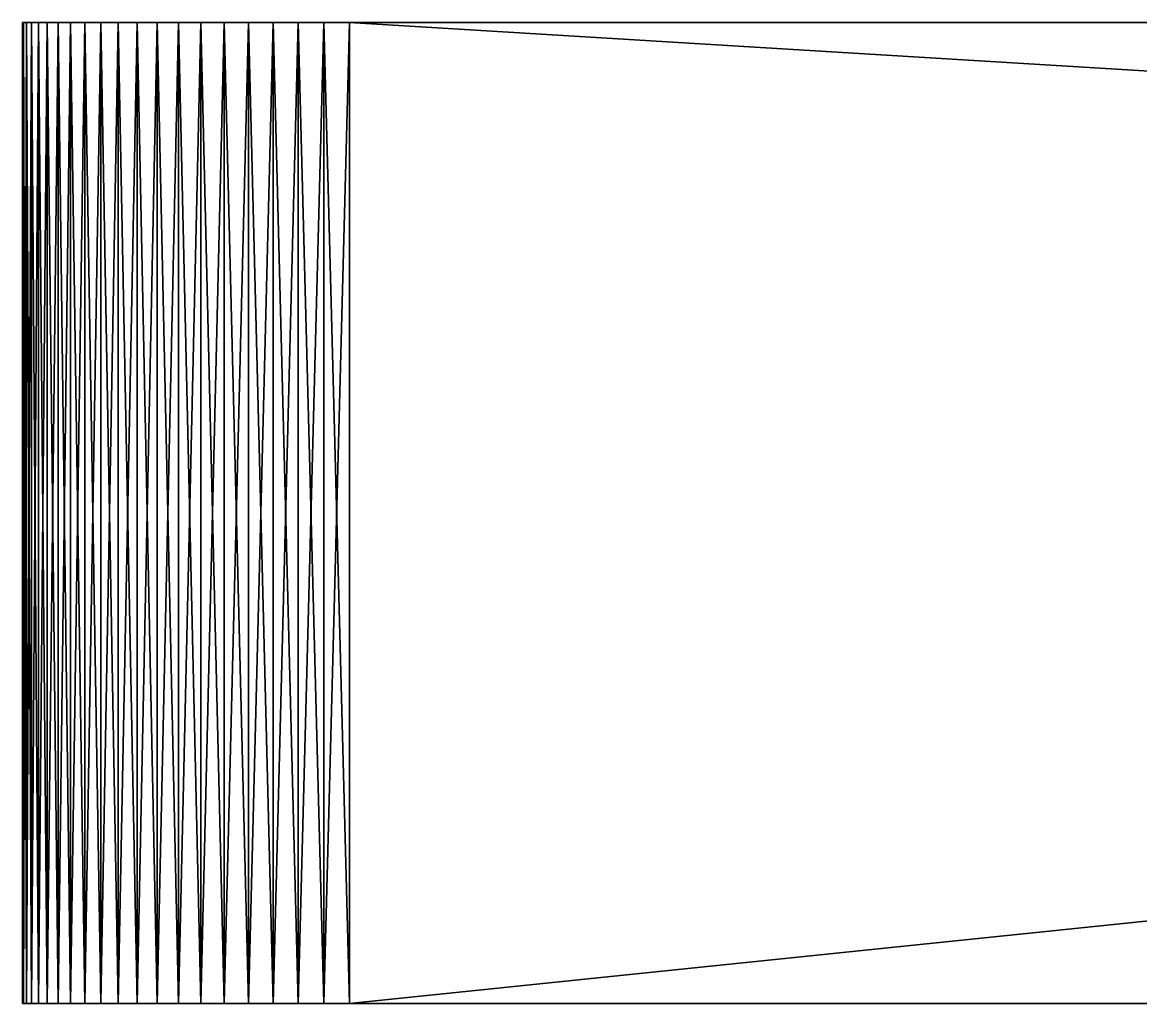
# Model space of a CAD drawing. Extents: x -23571 to -21677, y -4615 to -3990.
# Drawn here: x -23570.96 to -23564.12, y -4261.38 to -4255.38 of the extents above; entities that cross this region are included whole.
import ezdxf

# ---------------------------------------------------------------- set-up
doc = ezdxf.new("R2010")
doc.units = 0
doc.header["$MEASUREMENT"] = 0
doc.layers.add('ARCHITEKTURA_OBECN_', color=7, linetype='CONTINUOUS')

# ---------------------------------------------------------------- blocks, each defined once
blk = doc.blocks.new('*X34')
at = {"layer": 'ARCHITEKTURA_OBECN_', "color": 0, "linetype": 'Continuous'}
mesh = blk.add_polyface(dxfattribs=at)
corners = [(-23470.9588, -4255.3807, -254.4837), (-23499.4588, -4255.3807, -238.9837), (-23494.4588, -4255.3807, -238.9837), (-23494.1058, -4255.3807, -238.9699), (-23493.7549, -4255.3807, -238.9283), (-23493.4083, -4255.3807, -238.8594), (-23493.0683, -4255.3807, -238.7635), (-23492.7368, -4255.3807, -238.6412), (-23492.4159, -4255.3807, -238.4933), (-23492.1076, -4255.3807, -238.3206), (-23491.8138, -4255.3807, -238.1243), (-23491.5363, -4255.3807, -237.9056), (-23491.2769, -4255.3807, -237.6657), (-23491.037, -4255.3807, -237.4062), (-23490.8183, -4255.3807, -237.1288), (-23490.622, -4255.3807, -236.835), (-23490.4493, -4255.3807, -236.5267), (-23490.3014, -4255.3807, -236.2058), (-23490.1791, -4255.3807, -235.8743), (-23490.0832, -4255.3807, -235.5342), (-23490.0142, -4255.3807, -235.1877), (-23470.9588, -4255.3807, -216.4837), (-23489.9727, -4255.3807, -234.8368), (-23489.9588, -4255.3807, -234.4837), (-23489.9727, -4255.3807, -234.1307), (-23490.0142, -4255.3807, -233.7798), (-23490.0832, -4255.3807, -233.4332), (-23490.1791, -4255.3807, -233.0932), (-23490.3014, -4255.3807, -232.7617), (-23490.4493, -4255.3807, -232.4408), (-23490.622, -4255.3807, -232.1325), (-23490.8183, -4255.3807, -231.8387), (-23491.037, -4255.3807, -231.5612), (-23491.2769, -4255.3807, -231.3017), (-23491.5363, -4255.3807, -231.0619), (-23491.8138, -4255.3807, -230.8432), (-23492.1076, -4255.3807, -230.6468), (-23510.9588, -4255.3807, -216.4837), (-23492.4159, -4255.3807, -230.4742), (-23492.7368, -4255.3807, -230.3263), (-23493.0683, -4255.3807, -230.204), (-23493.4083, -4255.3807, -230.1081), (-23493.7549, -4255.3807, -230.0391), (-23494.1058, -4255.3807, -229.9976), (-23494.4588, -4255.3807, -229.9837), (-23499.4588, -4255.3807, -229.9837), (-23499.8119, -4255.3807, -229.9976), (-23500.1628, -4255.3807, -230.0391), (-23500.5093, -4255.3807, -230.1081), (-23500.8494, -4255.3807, -230.204), (-23501.1809, -4255.3807, -230.3263), (-23501.5018, -4255.3807, -230.4742), (-23568.9588, -4255.3807, -214.4837), (-23510.9588, -4255.3807, -214.4837), (-23501.8101, -4255.3807, -230.6468), (-23502.1039, -4255.3807, -230.8432), (-23502.3814, -4255.3807, -231.0619), (-23502.6408, -4255.3807, -231.3017), (-23502.8807, -4255.3807, -231.5612), (-23503.0994, -4255.3807, -231.8387), (-23503.2957, -4255.3807, -232.1325), (-23503.4684, -4255.3807, -232.4408), (-23503.6163, -4255.3807, -232.7617), (-23569.4257, -4255.3807, -214.539), (-23569.2717, -4255.3807, -214.5084), (-23569.1158, -4255.3807, -214.4899), (-23503.7386, -4255.3807, -233.0932), (-23570.9588, -4255.3807, -216.4837), (-23570.9527, -4255.3807, -216.3268), (-23570.9342, -4255.3807, -216.1709), (-23570.9036, -4255.3807, -216.0168), (-23570.8609, -4255.3807, -215.8657), (-23570.8066, -4255.3807, -215.7184), (-23570.7408, -4255.3807, -215.5757), (-23570.6641, -4255.3807, -215.4387), (-23570.5769, -4255.3807, -215.3082), (-23570.4796, -4255.3807, -215.1848), (-23570.3731, -4255.3807, -215.0695), (-23570.2577, -4255.3807, -214.9629), (-23570.1344, -4255.3807, -214.8657), (-23570.0038, -4255.3807, -214.7784), (-23569.8668, -4255.3807, -214.7017), (-23569.7242, -4255.3807, -214.636), (-23569.5769, -4255.3807, -214.5816), (-23503.8345, -4255.3807, -233.4332), (-23503.9034, -4255.3807, -233.7798), (-23568.9588, -4255.3807, -254.4837), (-23569.1158, -4255.3807, -254.4776), (-23569.2717, -4255.3807, -254.4591), (-23569.4257, -4255.3807, -254.4285), (-23569.5769, -4255.3807, -254.3858), (-23569.7242, -4255.3807, -254.3315), (-23569.8668, -4255.3807, -254.2657), (-23570.0038, -4255.3807, -254.189), (-23570.1344, -4255.3807, -254.1018), (-23570.2577, -4255.3807, -254.0045), (-23570.3731, -4255.3807, -253.8979), (-23570.4796, -4255.3807, -253.7826), (-23570.5769, -4255.3807, -253.6593), (-23570.6641, -4255.3807, -253.5287), (-23570.7408, -4255.3807, -253.3917), (-23570.8066, -4255.3807, -253.2491), (-23570.8609, -4255.3807, -253.1018), (-23570.9036, -4255.3807, -252.9506), (-23570.9342, -4255.3807, -252.7966), (-23570.9527, -4255.3807, -252.6406), (-23570.9588, -4255.3807, -252.4837), (-23503.945, -4255.3807, -234.1307), (-23550.4493, -4255.3807, -232.4408), (-23550.622, -4255.3807, -232.1325), (-23550.8183, -4255.3807, -231.8387), (-23551.037, -4255.3807, -231.5612), (-23551.2769, -4255.3807, -231.3017), (-23551.5363, -4255.3807, -231.0619), (-23551.8138, -4255.3807, -230.8432), (-23552.1076, -4255.3807, -230.6468), (-23552.4159, -4255.3807, -230.4742), (-23552.7368, -4255.3807, -230.3263), (-23553.0683, -4255.3807, -230.204), (-23553.4083, -4255.3807, -230.1081), (-23553.7549, -4255.3807, -230.0391), (-23554.1058, -4255.3807, -229.9976), (-23554.4588, -4255.3807, -229.9837), (-23559.4588, -4255.3807, -229.9837), (-23559.8119, -4255.3807, -229.9976), (-23560.1628, -4255.3807, -230.0391), (-23560.5093, -4255.3807, -230.1081), (-23560.8494, -4255.3807, -230.204), (-23561.1809, -4255.3807, -230.3263), (-23561.5018, -4255.3807, -230.4742), (-23561.8101, -4255.3807, -230.6468), (-23562.1039, -4255.3807, -230.8432), (-23562.3814, -4255.3807, -231.0619), (-23562.6408, -4255.3807, -231.3017), (-23562.8807, -4255.3807, -231.5612), (-23563.0994, -4255.3807, -231.8387), (-23563.2957, -4255.3807, -232.1325), (-23563.4684, -4255.3807, -232.4408), (-23563.6163, -4255.3807, -232.7617), (-23563.7386, -4255.3807, -233.0932), (-23563.8345, -4255.3807, -233.4332), (-23563.9034, -4255.3807, -233.7798), (-23563.945, -4255.3807, -234.1307), (-23563.9588, -4255.3807, -234.4837), (-23563.945, -4255.3807, -234.8368), (-23563.9034, -4255.3807, -235.1877), (-23563.8345, -4255.3807, -235.5342), (-23563.7386, -4255.3807, -235.8743), (-23563.6163, -4255.3807, -236.2058), (-23563.4684, -4255.3807, -236.5267), (-23563.2957, -4255.3807, -236.835), (-23563.0994, -4255.3807, -237.1288), (-23562.8807, -4255.3807, -237.4062), (-23562.6408, -4255.3807, -237.6657), (-23562.3814, -4255.3807, -237.9056), (-23562.1039, -4255.3807, -238.1243), (-23561.8101, -4255.3807, -238.3206), (-23561.5018, -4255.3807, -238.4933), (-23561.1809, -4255.3807, -238.6412), (-23560.8494, -4255.3807, -238.7635), (-23560.5093, -4255.3807, -238.8594), (-23560.1628, -4255.3807, -238.9283), (-23559.8119, -4255.3807, -238.9699), (-23559.4588, -4255.3807, -238.9837), (-23503.9588, -4255.3807, -234.4837), (-23550.3014, -4255.3807, -236.2058), (-23550.1791, -4255.3807, -235.8743), (-23550.0832, -4255.3807, -235.5342), (-23550.0142, -4255.3807, -235.1877), (-23549.9727, -4255.3807, -234.8368), (-23549.9588, -4255.3807, -234.4837), (-23549.9727, -4255.3807, -234.1307), (-23550.0142, -4255.3807, -233.7798), (-23550.0832, -4255.3807, -233.4332), (-23550.1791, -4255.3807, -233.0932), (-23550.3014, -4255.3807, -232.7617), (-23554.4588, -4255.3807, -238.9837), (-23554.1058, -4255.3807, -238.9699), (-23553.7549, -4255.3807, -238.9283), (-23553.4083, -4255.3807, -238.8594), (-23553.0683, -4255.3807, -238.7635), (-23552.7368, -4255.3807, -238.6412), (-23552.4159, -4255.3807, -238.4933), (-23552.1076, -4255.3807, -238.3206), (-23551.8138, -4255.3807, -238.1243), (-23551.5363, -4255.3807, -237.9056), (-23551.2769, -4255.3807, -237.6657), (-23503.945, -4255.3807, -234.8368), (-23551.037, -4255.3807, -237.4062), (-23550.8183, -4255.3807, -237.1288), (-23550.622, -4255.3807, -236.835), (-23550.4493, -4255.3807, -236.5267), (-23503.9034, -4255.3807, -235.1877), (-23503.8345, -4255.3807, -235.5342), (-23503.7386, -4255.3807, -235.8743), (-23503.6163, -4255.3807, -236.2058), (-23503.4684, -4255.3807, -236.5267), (-23503.2957, -4255.3807, -236.835), (-23503.0994, -4255.3807, -237.1288), (-23502.8807, -4255.3807, -237.4062), (-23502.6408, -4255.3807, -237.6657), (-23502.3814, -4255.3807, -237.9056), (-23502.1039, -4255.3807, -238.1243), (-23501.8101, -4255.3807, -238.3206), (-23501.5018, -4255.3807, -238.4933), (-23501.1809, -4255.3807, -238.6412), (-23500.8494, -4255.3807, -238.7635), (-23500.5093, -4255.3807, -238.8594), (-23500.1628, -4255.3807, -238.9283), (-23499.8119, -4255.3807, -238.9699)]
mesh.append_faces([[corners[k] for k in face] for face in [(37, 51, 52), (52, 62, 63), (63, 66, 67), (115, 67, 85), (157, 86, 106), (187, 86, 186)]], dxfattribs={"vtx0": -1, "vtx1": -1, "vtx2": -1, "color": 0})
mesh.append_faces([[corners[k] for k in face] for face in [(0, 1, 2), (20, 21, 0), (36, 37, 21), (107, 108, 109), (143, 106, 67), (164, 165, 166), (170, 107, 164), (86, 163, 176), (165, 164, 187), (205, 0, 86)]], dxfattribs={"vtx0": -1, "vtx2": -1, "color": 0})
mesh.append_faces([[corners[k] for k in face] for face in [(2, 3, 0), (3, 4, 0), (4, 5, 0), (5, 6, 0), (6, 7, 0), (7, 8, 0), (8, 9, 0), (9, 10, 0), (10, 11, 0), (11, 12, 0), (12, 13, 0), (13, 14, 0), (14, 15, 0), (15, 16, 0), (16, 17, 0), (17, 18, 0), (18, 19, 0), (19, 20, 0), (20, 22, 21), (22, 23, 21), (23, 24, 21), (24, 25, 21), (25, 26, 21), (26, 27, 21), (27, 28, 21), (28, 29, 21), (29, 30, 21), (30, 31, 21), (31, 32, 21), (32, 33, 21), (33, 34, 21), (34, 35, 21), (35, 36, 21), (36, 38, 37), (38, 39, 37), (39, 40, 37), (40, 41, 37), (41, 42, 37), (42, 43, 37), (43, 44, 37), (44, 45, 37), (45, 46, 37), (46, 47, 37), (47, 48, 37), (48, 49, 37), (49, 50, 37), (50, 51, 37), (51, 54, 52), (54, 55, 52), (55, 56, 52), (56, 57, 52), (57, 58, 52), (58, 59, 52), (59, 60, 52), (60, 61, 52), (61, 62, 52), (62, 66, 63), (65, 52, 63), (69, 70, 67), (70, 71, 67), (71, 72, 67), (72, 73, 67), (73, 74, 67), (74, 75, 67), (75, 76, 67), (76, 77, 67), (77, 78, 67), (78, 79, 67), (79, 80, 67), (80, 81, 67), (81, 82, 67), (82, 83, 67), (66, 84, 67), (83, 63, 67), (84, 85, 67), (88, 89, 86), (89, 90, 86), (90, 91, 86), (91, 92, 86), (92, 93, 86), (93, 94, 86), (94, 95, 86), (95, 96, 86), (96, 97, 86), (97, 98, 86), (98, 99, 86), (99, 100, 86), (100, 101, 86), (101, 102, 86), (102, 103, 86), (103, 104, 86), (104, 105, 86), (105, 106, 86), (85, 107, 109), (109, 110, 85), (110, 111, 85), (111, 112, 85), (112, 113, 85), (113, 114, 85), (114, 115, 85), (115, 116, 67), (116, 117, 67), (117, 118, 67), (118, 119, 67), (119, 120, 67), (120, 121, 67), (121, 122, 67), (122, 123, 67), (123, 124, 67), (124, 125, 67), (125, 126, 67), (126, 127, 67), (127, 128, 67), (128, 129, 67), (129, 130, 67), (130, 131, 67), (131, 132, 67), (132, 133, 67), (133, 134, 67), (134, 135, 67), (135, 136, 67), (136, 137, 67), (137, 138, 67), (138, 139, 67), (139, 140, 67), (140, 141, 67), (141, 142, 67), (142, 143, 67), (143, 144, 106), (144, 145, 106), (145, 146, 106), (146, 147, 106), (147, 148, 106), (148, 149, 106), (149, 150, 106), (150, 151, 106), (151, 152, 106), (152, 153, 106), (153, 154, 106), (154, 155, 106), (155, 156, 106), (156, 157, 106), (157, 158, 86), (158, 159, 86), (159, 160, 86), (160, 161, 86), (161, 162, 86), (162, 163, 86), (166, 167, 164), (167, 168, 164), (168, 169, 164), (169, 170, 164), (170, 171, 107), (171, 172, 107), (172, 173, 107), (173, 174, 107), (174, 175, 107), (175, 108, 107), (176, 177, 86), (177, 178, 86), (178, 179, 86), (179, 180, 86), (180, 181, 86), (181, 182, 86), (182, 183, 86), (183, 184, 86), (184, 185, 86), (185, 186, 86), (186, 188, 187), (188, 189, 187), (189, 190, 187), (190, 191, 187), (191, 165, 187), (187, 192, 86), (192, 193, 86), (193, 194, 86), (194, 195, 86), (195, 196, 86), (196, 197, 86), (197, 198, 86), (198, 199, 86), (199, 200, 86), (200, 201, 86), (201, 202, 86), (202, 203, 86), (203, 204, 86), (204, 205, 86), (205, 206, 0), (206, 207, 0), (207, 208, 0), (208, 209, 0), (209, 1, 0)]], dxfattribs={"vtx1": -1, "vtx2": -1, "color": 0})
mesh.append_faces([[corners[k] for k in face] for face in [(52, 53, 37)]], dxfattribs={"vtx2": -1, "color": 0})
mesh = blk.add_polyface(dxfattribs=at)
corners = [(-23570.9527, -4261.3807, -252.6406), (-23570.9588, -4261.3807, -252.4837), (-23570.9588, -4255.3807, -252.4837), (-23570.9527, -4255.3807, -252.6406)]
mesh.append_faces([[corners[k] for k in face] for face in [(3, 0, 2)]], dxfattribs={"vtx1": -1, "color": 0})
mesh.append_faces([[corners[k] for k in face] for face in [(0, 1, 2)]], dxfattribs={"vtx2": -1, "color": 0})
mesh = blk.add_polyface(dxfattribs=at)
corners = [(-23570.9588, -4261.3807, -252.4837), (-23570.9588, -4261.3807, -216.4837), (-23570.9588, -4255.3807, -216.4837), (-23570.9588, -4255.3807, -252.4837)]
mesh.append_faces([[corners[k] for k in face] for face in [(3, 0, 2)]], dxfattribs={"vtx1": -1, "color": 0})
mesh.append_faces([[corners[k] for k in face] for face in [(0, 1, 2)]], dxfattribs={"vtx2": -1, "color": 0})
mesh = blk.add_polyface(dxfattribs=at)
corners = [(-23570.9588, -4261.3807, -216.4837), (-23570.9527, -4261.3807, -216.3268), (-23570.9527, -4255.3807, -216.3268), (-23570.9588, -4255.3807, -216.4837)]
mesh.append_faces([[corners[k] for k in face] for face in [(3, 0, 2)]], dxfattribs={"vtx1": -1, "color": 0})
mesh.append_faces([[corners[k] for k in face] for face in [(0, 1, 2)]], dxfattribs={"vtx2": -1, "color": 0})
mesh = blk.add_polyface(dxfattribs=at)
corners = [(-23570.9342, -4261.3807, -252.7966), (-23570.9527, -4261.3807, -252.6406), (-23570.9527, -4255.3807, -252.6406), (-23570.9342, -4255.3807, -252.7966)]
mesh.append_faces([[corners[k] for k in face] for face in [(3, 0, 2)]], dxfattribs={"vtx1": -1, "color": 0})
mesh.append_faces([[corners[k] for k in face] for face in [(0, 1, 2)]], dxfattribs={"vtx2": -1, "color": 0})
mesh = blk.add_polyface(dxfattribs=at)
corners = [(-23570.9527, -4261.3807, -216.3268), (-23570.9342, -4261.3807, -216.1709), (-23570.9342, -4255.3807, -216.1709), (-23570.9527, -4255.3807, -216.3268)]
mesh.append_faces([[corners[k] for k in face] for face in [(3, 0, 2)]], dxfattribs={"vtx1": -1, "color": 0})
mesh.append_faces([[corners[k] for k in face] for face in [(0, 1, 2)]], dxfattribs={"vtx2": -1, "color": 0})
mesh = blk.add_polyface(dxfattribs=at)
corners = [(-23570.9036, -4261.3807, -252.9506), (-23570.9342, -4261.3807, -252.7966), (-23570.9342, -4255.3807, -252.7966), (-23570.9036, -4255.3807, -252.9506)]
mesh.append_faces([[corners[k] for k in face] for face in [(3, 0, 2)]], dxfattribs={"vtx1": -1, "color": 0})
mesh.append_faces([[corners[k] for k in face] for face in [(0, 1, 2)]], dxfattribs={"vtx2": -1, "color": 0})
mesh = blk.add_polyface(dxfattribs=at)
corners = [(-23570.9342, -4261.3807, -216.1709), (-23570.9036, -4261.3807, -216.0168), (-23570.9036, -4255.3807, -216.0168), (-23570.9342, -4255.3807, -216.1709)]
mesh.append_faces([[corners[k] for k in face] for face in [(3, 0, 2)]], dxfattribs={"vtx1": -1, "color": 0})
mesh.append_faces([[corners[k] for k in face] for face in [(0, 1, 2)]], dxfattribs={"vtx2": -1, "color": 0})
mesh = blk.add_polyface(dxfattribs=at)
corners = [(-23570.8609, -4261.3807, -253.1018), (-23570.9036, -4261.3807, -252.9506), (-23570.9036, -4255.3807, -252.9506), (-23570.8609, -4255.3807, -253.1018)]
mesh.append_faces([[corners[k] for k in face] for face in [(3, 0, 2)]], dxfattribs={"vtx1": -1, "color": 0})
mesh.append_faces([[corners[k] for k in face] for face in [(0, 1, 2)]], dxfattribs={"vtx2": -1, "color": 0})
mesh = blk.add_polyface(dxfattribs=at)
corners = [(-23570.9036, -4261.3807, -216.0168), (-23570.8609, -4261.3807, -215.8657), (-23570.8609, -4255.3807, -215.8657), (-23570.9036, -4255.3807, -216.0168)]
mesh.append_faces([[corners[k] for k in face] for face in [(3, 0, 2)]], dxfattribs={"vtx1": -1, "color": 0})
mesh.append_faces([[corners[k] for k in face] for face in [(0, 1, 2)]], dxfattribs={"vtx2": -1, "color": 0})
mesh = blk.add_polyface(dxfattribs=at)
corners = [(-23570.8066, -4261.3807, -253.2491), (-23570.8609, -4261.3807, -253.1018), (-23570.8609, -4255.3807, -253.1018), (-23570.8066, -4255.3807, -253.2491)]
mesh.append_faces([[corners[k] for k in face] for face in [(3, 0, 2)]], dxfattribs={"vtx1": -1, "color": 0})
mesh.append_faces([[corners[k] for k in face] for face in [(0, 1, 2)]], dxfattribs={"vtx2": -1, "color": 0})
mesh = blk.add_polyface(dxfattribs=at)
corners = [(-23570.8609, -4261.3807, -215.8657), (-23570.8066, -4261.3807, -215.7184), (-23570.8066, -4255.3807, -215.7184), (-23570.8609, -4255.3807, -215.8657)]
mesh.append_faces([[corners[k] for k in face] for face in [(3, 0, 2)]], dxfattribs={"vtx1": -1, "color": 0})
mesh.append_faces([[corners[k] for k in face] for face in [(0, 1, 2)]], dxfattribs={"vtx2": -1, "color": 0})
mesh = blk.add_polyface(dxfattribs=at)
corners = [(-23570.7408, -4261.3807, -253.3917), (-23570.8066, -4261.3807, -253.2491), (-23570.8066, -4255.3807, -253.2491), (-23570.7408, -4255.3807, -253.3917)]
mesh.append_faces([[corners[k] for k in face] for face in [(3, 0, 2)]], dxfattribs={"vtx1": -1, "color": 0})
mesh.append_faces([[corners[k] for k in face] for face in [(0, 1, 2)]], dxfattribs={"vtx2": -1, "color": 0})
mesh = blk.add_polyface(dxfattribs=at)
corners = [(-23570.8066, -4261.3807, -215.7184), (-23570.7408, -4261.3807, -215.5757), (-23570.7408, -4255.3807, -215.5757), (-23570.8066, -4255.3807, -215.7184)]
mesh.append_faces([[corners[k] for k in face] for face in [(3, 0, 2)]], dxfattribs={"vtx1": -1, "color": 0})
mesh.append_faces([[corners[k] for k in face] for face in [(0, 1, 2)]], dxfattribs={"vtx2": -1, "color": 0})
mesh = blk.add_polyface(dxfattribs=at)
corners = [(-23570.6641, -4261.3807, -253.5287), (-23570.7408, -4261.3807, -253.3917), (-23570.7408, -4255.3807, -253.3917), (-23570.6641, -4255.3807, -253.5287)]
mesh.append_faces([[corners[k] for k in face] for face in [(3, 0, 2)]], dxfattribs={"vtx1": -1, "color": 0})
mesh.append_faces([[corners[k] for k in face] for face in [(0, 1, 2)]], dxfattribs={"vtx2": -1, "color": 0})
mesh = blk.add_polyface(dxfattribs=at)
corners = [(-23570.7408, -4261.3807, -215.5757), (-23570.6641, -4261.3807, -215.4387), (-23570.6641, -4255.3807, -215.4387), (-23570.7408, -4255.3807, -215.5757)]
mesh.append_faces([[corners[k] for k in face] for face in [(3, 0, 2)]], dxfattribs={"vtx1": -1, "color": 0})
mesh.append_faces([[corners[k] for k in face] for face in [(0, 1, 2)]], dxfattribs={"vtx2": -1, "color": 0})
mesh = blk.add_polyface(dxfattribs=at)
corners = [(-23570.5769, -4261.3807, -253.6593), (-23570.6641, -4261.3807, -253.5287), (-23570.6641, -4255.3807, -253.5287), (-23570.5769, -4255.3807, -253.6593)]
mesh.append_faces([[corners[k] for k in face] for face in [(3, 0, 2)]], dxfattribs={"vtx1": -1, "color": 0})
mesh.append_faces([[corners[k] for k in face] for face in [(0, 1, 2)]], dxfattribs={"vtx2": -1, "color": 0})
mesh = blk.add_polyface(dxfattribs=at)
corners = [(-23570.6641, -4261.3807, -215.4387), (-23570.5769, -4261.3807, -215.3082), (-23570.5769, -4255.3807, -215.3082), (-23570.6641, -4255.3807, -215.4387)]
mesh.append_faces([[corners[k] for k in face] for face in [(3, 0, 2)]], dxfattribs={"vtx1": -1, "color": 0})
mesh.append_faces([[corners[k] for k in face] for face in [(0, 1, 2)]], dxfattribs={"vtx2": -1, "color": 0})
mesh = blk.add_polyface(dxfattribs=at)
corners = [(-23570.4796, -4261.3807, -253.7826), (-23570.5769, -4261.3807, -253.6593), (-23570.5769, -4255.3807, -253.6593), (-23570.4796, -4255.3807, -253.7826)]
mesh.append_faces([[corners[k] for k in face] for face in [(3, 0, 2)]], dxfattribs={"vtx1": -1, "color": 0})
mesh.append_faces([[corners[k] for k in face] for face in [(0, 1, 2)]], dxfattribs={"vtx2": -1, "color": 0})
mesh = blk.add_polyface(dxfattribs=at)
corners = [(-23570.5769, -4261.3807, -215.3082), (-23570.4796, -4261.3807, -215.1848), (-23570.4796, -4255.3807, -215.1848), (-23570.5769, -4255.3807, -215.3082)]
mesh.append_faces([[corners[k] for k in face] for face in [(3, 0, 2)]], dxfattribs={"vtx1": -1, "color": 0})
mesh.append_faces([[corners[k] for k in face] for face in [(0, 1, 2)]], dxfattribs={"vtx2": -1, "color": 0})
mesh = blk.add_polyface(dxfattribs=at)
corners = [(-23570.3731, -4261.3807, -253.8979), (-23570.4796, -4261.3807, -253.7826), (-23570.4796, -4255.3807, -253.7826), (-23570.3731, -4255.3807, -253.8979)]
mesh.append_faces([[corners[k] for k in face] for face in [(3, 0, 2)]], dxfattribs={"vtx1": -1, "color": 0})
mesh.append_faces([[corners[k] for k in face] for face in [(0, 1, 2)]], dxfattribs={"vtx2": -1, "color": 0})
mesh = blk.add_polyface(dxfattribs=at)
corners = [(-23570.4796, -4261.3807, -215.1848), (-23570.3731, -4261.3807, -215.0695), (-23570.3731, -4255.3807, -215.0695), (-23570.4796, -4255.3807, -215.1848)]
mesh.append_faces([[corners[k] for k in face] for face in [(3, 0, 2)]], dxfattribs={"vtx1": -1, "color": 0})
mesh.append_faces([[corners[k] for k in face] for face in [(0, 1, 2)]], dxfattribs={"vtx2": -1, "color": 0})
mesh = blk.add_polyface(dxfattribs=at)
corners = [(-23570.2577, -4261.3807, -254.0045), (-23570.3731, -4261.3807, -253.8979), (-23570.3731, -4255.3807, -253.8979), (-23570.2577, -4255.3807, -254.0045)]
mesh.append_faces([[corners[k] for k in face] for face in [(3, 0, 2)]], dxfattribs={"vtx1": -1, "color": 0})
mesh.append_faces([[corners[k] for k in face] for face in [(0, 1, 2)]], dxfattribs={"vtx2": -1, "color": 0})
mesh = blk.add_polyface(dxfattribs=at)
corners = [(-23570.3731, -4261.3807, -215.0695), (-23570.2577, -4261.3807, -214.9629), (-23570.2577, -4255.3807, -214.9629), (-23570.3731, -4255.3807, -215.0695)]
mesh.append_faces([[corners[k] for k in face] for face in [(3, 0, 2)]], dxfattribs={"vtx1": -1, "color": 0})
mesh.append_faces([[corners[k] for k in face] for face in [(0, 1, 2)]], dxfattribs={"vtx2": -1, "color": 0})
mesh = blk.add_polyface(dxfattribs=at)
corners = [(-23570.1344, -4261.3807, -254.1018), (-23570.2577, -4261.3807, -254.0045), (-23570.2577, -4255.3807, -254.0045), (-23570.1344, -4255.3807, -254.1018)]
mesh.append_faces([[corners[k] for k in face] for face in [(3, 0, 2)]], dxfattribs={"vtx1": -1, "color": 0})
mesh.append_faces([[corners[k] for k in face] for face in [(0, 1, 2)]], dxfattribs={"vtx2": -1, "color": 0})
mesh = blk.add_polyface(dxfattribs=at)
corners = [(-23570.2577, -4261.3807, -214.9629), (-23570.1344, -4261.3807, -214.8657), (-23570.1344, -4255.3807, -214.8657), (-23570.2577, -4255.3807, -214.9629)]
mesh.append_faces([[corners[k] for k in face] for face in [(3, 0, 2)]], dxfattribs={"vtx1": -1, "color": 0})
mesh.append_faces([[corners[k] for k in face] for face in [(0, 1, 2)]], dxfattribs={"vtx2": -1, "color": 0})
mesh = blk.add_polyface(dxfattribs=at)
corners = [(-23570.0038, -4261.3807, -254.189), (-23570.1344, -4261.3807, -254.1018), (-23570.1344, -4255.3807, -254.1018), (-23570.0038, -4255.3807, -254.189)]
mesh.append_faces([[corners[k] for k in face] for face in [(3, 0, 2)]], dxfattribs={"vtx1": -1, "color": 0})
mesh.append_faces([[corners[k] for k in face] for face in [(0, 1, 2)]], dxfattribs={"vtx2": -1, "color": 0})
mesh = blk.add_polyface(dxfattribs=at)
corners = [(-23570.1344, -4261.3807, -214.8657), (-23570.0038, -4261.3807, -214.7784), (-23570.0038, -4255.3807, -214.7784), (-23570.1344, -4255.3807, -214.8657)]
mesh.append_faces([[corners[k] for k in face] for face in [(3, 0, 2)]], dxfattribs={"vtx1": -1, "color": 0})
mesh.append_faces([[corners[k] for k in face] for face in [(0, 1, 2)]], dxfattribs={"vtx2": -1, "color": 0})
mesh = blk.add_polyface(dxfattribs=at)
corners = [(-23569.8668, -4261.3807, -254.2657), (-23570.0038, -4261.3807, -254.189), (-23570.0038, -4255.3807, -254.189), (-23569.8668, -4255.3807, -254.2657)]
mesh.append_faces([[corners[k] for k in face] for face in [(3, 0, 2)]], dxfattribs={"vtx1": -1, "color": 0})
mesh.append_faces([[corners[k] for k in face] for face in [(0, 1, 2)]], dxfattribs={"vtx2": -1, "color": 0})
mesh = blk.add_polyface(dxfattribs=at)
corners = [(-23570.0038, -4261.3807, -214.7784), (-23569.8668, -4261.3807, -214.7017), (-23569.8668, -4255.3807, -214.7017), (-23570.0038, -4255.3807, -214.7784)]
mesh.append_faces([[corners[k] for k in face] for face in [(3, 0, 2)]], dxfattribs={"vtx1": -1, "color": 0})
mesh.append_faces([[corners[k] for k in face] for face in [(0, 1, 2)]], dxfattribs={"vtx2": -1, "color": 0})
mesh = blk.add_polyface(dxfattribs=at)
corners = [(-23569.7242, -4261.3807, -254.3315), (-23569.8668, -4261.3807, -254.2657), (-23569.8668, -4255.3807, -254.2657), (-23569.7242, -4255.3807, -254.3315)]
mesh.append_faces([[corners[k] for k in face] for face in [(3, 0, 2)]], dxfattribs={"vtx1": -1, "color": 0})
mesh.append_faces([[corners[k] for k in face] for face in [(0, 1, 2)]], dxfattribs={"vtx2": -1, "color": 0})
mesh = blk.add_polyface(dxfattribs=at)
corners = [(-23569.8668, -4261.3807, -214.7017), (-23569.7242, -4261.3807, -214.636), (-23569.7242, -4255.3807, -214.636), (-23569.8668, -4255.3807, -214.7017)]
mesh.append_faces([[corners[k] for k in face] for face in [(3, 0, 2)]], dxfattribs={"vtx1": -1, "color": 0})
mesh.append_faces([[corners[k] for k in face] for face in [(0, 1, 2)]], dxfattribs={"vtx2": -1, "color": 0})
mesh = blk.add_polyface(dxfattribs=at)
corners = [(-23569.5769, -4261.3807, -254.3858), (-23569.7242, -4261.3807, -254.3315), (-23569.7242, -4255.3807, -254.3315), (-23569.5769, -4255.3807, -254.3858)]
mesh.append_faces([[corners[k] for k in face] for face in [(3, 0, 2)]], dxfattribs={"vtx1": -1, "color": 0})
mesh.append_faces([[corners[k] for k in face] for face in [(0, 1, 2)]], dxfattribs={"vtx2": -1, "color": 0})
mesh = blk.add_polyface(dxfattribs=at)
corners = [(-23569.7242, -4261.3807, -214.636), (-23569.5769, -4261.3807, -214.5816), (-23569.5769, -4255.3807, -214.5816), (-23569.7242, -4255.3807, -214.636)]
mesh.append_faces([[corners[k] for k in face] for face in [(3, 0, 2)]], dxfattribs={"vtx1": -1, "color": 0})
mesh.append_faces([[corners[k] for k in face] for face in [(0, 1, 2)]], dxfattribs={"vtx2": -1, "color": 0})
mesh = blk.add_polyface(dxfattribs=at)
corners = [(-23569.4257, -4261.3807, -254.4285), (-23569.5769, -4261.3807, -254.3858), (-23569.5769, -4255.3807, -254.3858), (-23569.4257, -4255.3807, -254.4285)]
mesh.append_faces([[corners[k] for k in face] for face in [(3, 0, 2)]], dxfattribs={"vtx1": -1, "color": 0})
mesh.append_faces([[corners[k] for k in face] for face in [(0, 1, 2)]], dxfattribs={"vtx2": -1, "color": 0})
mesh = blk.add_polyface(dxfattribs=at)
corners = [(-23569.5769, -4261.3807, -214.5816), (-23569.4257, -4261.3807, -214.539), (-23569.4257, -4255.3807, -214.539), (-23569.5769, -4255.3807, -214.5816)]
mesh.append_faces([[corners[k] for k in face] for face in [(3, 0, 2)]], dxfattribs={"vtx1": -1, "color": 0})
mesh.append_faces([[corners[k] for k in face] for face in [(0, 1, 2)]], dxfattribs={"vtx2": -1, "color": 0})
mesh = blk.add_polyface(dxfattribs=at)
corners = [(-23569.2717, -4261.3807, -254.4591), (-23569.4257, -4261.3807, -254.4285), (-23569.4257, -4255.3807, -254.4285), (-23569.2717, -4255.3807, -254.4591)]
mesh.append_faces([[corners[k] for k in face] for face in [(3, 0, 2)]], dxfattribs={"vtx1": -1, "color": 0})
mesh.append_faces([[corners[k] for k in face] for face in [(0, 1, 2)]], dxfattribs={"vtx2": -1, "color": 0})
mesh = blk.add_polyface(dxfattribs=at)
corners = [(-23569.4257, -4261.3807, -214.539), (-23569.2717, -4261.3807, -214.5084), (-23569.2717, -4255.3807, -214.5084), (-23569.4257, -4255.3807, -214.539)]
mesh.append_faces([[corners[k] for k in face] for face in [(3, 0, 2)]], dxfattribs={"vtx1": -1, "color": 0})
mesh.append_faces([[corners[k] for k in face] for face in [(0, 1, 2)]], dxfattribs={"vtx2": -1, "color": 0})
mesh = blk.add_polyface(dxfattribs=at)
corners = [(-23569.1158, -4261.3807, -254.4776), (-23569.2717, -4261.3807, -254.4591), (-23569.2717, -4255.3807, -254.4591), (-23569.1158, -4255.3807, -254.4776)]
mesh.append_faces([[corners[k] for k in face] for face in [(3, 0, 2)]], dxfattribs={"vtx1": -1, "color": 0})
mesh.append_faces([[corners[k] for k in face] for face in [(0, 1, 2)]], dxfattribs={"vtx2": -1, "color": 0})
mesh = blk.add_polyface(dxfattribs=at)
corners = [(-23569.2717, -4261.3807, -214.5084), (-23569.1158, -4261.3807, -214.4899), (-23569.1158, -4255.3807, -214.4899), (-23569.2717, -4255.3807, -214.5084)]
mesh.append_faces([[corners[k] for k in face] for face in [(3, 0, 2)]], dxfattribs={"vtx1": -1, "color": 0})
mesh.append_faces([[corners[k] for k in face] for face in [(0, 1, 2)]], dxfattribs={"vtx2": -1, "color": 0})
mesh = blk.add_polyface(dxfattribs=at)
corners = [(-23568.9588, -4261.3807, -254.4837), (-23569.1158, -4261.3807, -254.4776), (-23569.1158, -4255.3807, -254.4776), (-23568.9588, -4255.3807, -254.4837)]
mesh.append_faces([[corners[k] for k in face] for face in [(3, 0, 2)]], dxfattribs={"vtx1": -1, "color": 0})
mesh.append_faces([[corners[k] for k in face] for face in [(0, 1, 2)]], dxfattribs={"vtx2": -1, "color": 0})
mesh = blk.add_polyface(dxfattribs=at)
corners = [(-23569.1158, -4261.3807, -214.4899), (-23568.9588, -4261.3807, -214.4837), (-23568.9588, -4255.3807, -214.4837), (-23569.1158, -4255.3807, -214.4899)]
mesh.append_faces([[corners[k] for k in face] for face in [(3, 0, 2)]], dxfattribs={"vtx1": -1, "color": 0})
mesh.append_faces([[corners[k] for k in face] for face in [(0, 1, 2)]], dxfattribs={"vtx2": -1, "color": 0})
mesh = blk.add_polyface(dxfattribs=at)
corners = [(-23568.9588, -4261.3807, -214.4837), (-23510.9588, -4261.3807, -214.4837), (-23510.9588, -4255.3807, -214.4837), (-23568.9588, -4255.3807, -214.4837)]
mesh.append_faces([[corners[k] for k in face] for face in [(3, 0, 2)]], dxfattribs={"vtx1": -1, "color": 0})
mesh.append_faces([[corners[k] for k in face] for face in [(0, 1, 2)]], dxfattribs={"vtx2": -1, "color": 0})
mesh = blk.add_polyface(dxfattribs=at)
corners = [(-23470.9588, -4261.3807, -254.4837), (-23568.9588, -4261.3807, -254.4837), (-23568.9588, -4255.3807, -254.4837), (-23470.9588, -4255.3807, -254.4837)]
mesh.append_faces([[corners[k] for k in face] for face in [(3, 0, 2)]], dxfattribs={"vtx1": -1, "color": 0})
mesh.append_faces([[corners[k] for k in face] for face in [(0, 1, 2)]], dxfattribs={"vtx2": -1, "color": 0})
mesh = blk.add_polyface(dxfattribs=at)
corners = [(-23568.9588, -4261.3807, -214.4837), (-23569.1158, -4261.3807, -214.4899), (-23569.2717, -4261.3807, -214.5084), (-23569.4257, -4261.3807, -214.539), (-23569.5769, -4261.3807, -214.5816), (-23569.7242, -4261.3807, -214.636), (-23569.8668, -4261.3807, -214.7017), (-23570.0038, -4261.3807, -214.7784), (-23570.1344, -4261.3807, -214.8657), (-23570.2577, -4261.3807, -214.9629), (-23570.3731, -4261.3807, -215.0695), (-23570.4796, -4261.3807, -215.1848), (-23570.5769, -4261.3807, -215.3082), (-23570.6641, -4261.3807, -215.4387), (-23570.7408, -4261.3807, -215.5757), (-23570.8066, -4261.3807, -215.7184), (-23570.8609, -4261.3807, -215.8657), (-23570.9036, -4261.3807, -216.0168), (-23570.9342, -4261.3807, -216.1709), (-23570.9527, -4261.3807, -216.3268), (-23570.9588, -4261.3807, -216.4837), (-23570.9588, -4261.3807, -252.4837), (-23570.9527, -4261.3807, -252.6406), (-23570.9342, -4261.3807, -252.7966), (-23570.9036, -4261.3807, -252.9506), (-23570.8609, -4261.3807, -253.1018), (-23570.8066, -4261.3807, -253.2491), (-23570.7408, -4261.3807, -253.3917), (-23570.6641, -4261.3807, -253.5287), (-23570.5769, -4261.3807, -253.6593), (-23570.4796, -4261.3807, -253.7826), (-23570.3731, -4261.3807, -253.8979), (-23570.2577, -4261.3807, -254.0045), (-23570.1344, -4261.3807, -254.1018), (-23570.0038, -4261.3807, -254.189), (-23569.8668, -4261.3807, -254.2657), (-23569.7242, -4261.3807, -254.3315), (-23569.5769, -4261.3807, -254.3858), (-23569.4257, -4261.3807, -254.4285), (-23569.2717, -4261.3807, -254.4591), (-23569.1158, -4261.3807, -254.4776), (-23470.9588, -4261.3807, -254.4837), (-23499.4588, -4261.3807, -238.9837), (-23499.8119, -4261.3807, -238.9699), (-23500.1628, -4261.3807, -238.9283), (-23500.5093, -4261.3807, -238.8594), (-23500.8494, -4261.3807, -238.7635), (-23501.1809, -4261.3807, -238.6412), (-23501.5018, -4261.3807, -238.4933), (-23568.9588, -4261.3807, -254.4837), (-23501.8101, -4261.3807, -238.3206), (-23502.1039, -4261.3807, -238.1243), (-23502.3814, -4261.3807, -237.9056), (-23502.6408, -4261.3807, -237.6657), (-23502.8807, -4261.3807, -237.4062), (-23503.0994, -4261.3807, -237.1288), (-23503.2957, -4261.3807, -236.835), (-23503.4684, -4261.3807, -236.5267), (-23503.6163, -4261.3807, -236.2058), (-23503.7386, -4261.3807, -235.8743), (-23503.8345, -4261.3807, -235.5342), (-23510.9588, -4261.3807, -216.4837), (-23503.9034, -4261.3807, -235.1877), (-23503.945, -4261.3807, -234.8368), (-23503.9588, -4261.3807, -234.4837), (-23503.945, -4261.3807, -234.1307), (-23503.9034, -4261.3807, -233.7798), (-23503.8345, -4261.3807, -233.4332), (-23503.7386, -4261.3807, -233.0932), (-23503.6163, -4261.3807, -232.7617), (-23503.4684, -4261.3807, -232.4408), (-23503.2957, -4261.3807, -232.1325), (-23503.0994, -4261.3807, -231.8387), (-23502.8807, -4261.3807, -231.5612), (-23502.6408, -4261.3807, -231.3017), (-23502.3814, -4261.3807, -231.0619), (-23502.1039, -4261.3807, -230.8432), (-23501.8101, -4261.3807, -230.6468), (-23501.5018, -4261.3807, -230.4742), (-23501.1809, -4261.3807, -230.3263), (-23500.8494, -4261.3807, -230.204), (-23500.5093, -4261.3807, -230.1081), (-23500.1628, -4261.3807, -230.0391), (-23499.8119, -4261.3807, -229.9976), (-23499.4588, -4261.3807, -229.9837), (-23494.4588, -4261.3807, -229.9837), (-23494.1058, -4261.3807, -229.9976), (-23493.7549, -4261.3807, -230.0391), (-23493.4083, -4261.3807, -230.1081), (-23493.0683, -4261.3807, -230.204), (-23492.7368, -4261.3807, -230.3263), (-23492.4159, -4261.3807, -230.4742), (-23492.1076, -4261.3807, -230.6468), (-23491.8138, -4261.3807, -230.8432), (-23470.9588, -4261.3807, -216.4837), (-23491.5363, -4261.3807, -231.0619), (-23491.2769, -4261.3807, -231.3017), (-23491.037, -4261.3807, -231.5612), (-23490.8183, -4261.3807, -231.8387), (-23490.622, -4261.3807, -232.1325), (-23490.4493, -4261.3807, -232.4408), (-23490.3014, -4261.3807, -232.7617), (-23490.1791, -4261.3807, -233.0932), (-23490.0832, -4261.3807, -233.4332), (-23490.0142, -4261.3807, -233.7798), (-23489.9727, -4261.3807, -234.1307), (-23489.9588, -4261.3807, -234.4837), (-23489.9727, -4261.3807, -234.8368), (-23490.0142, -4261.3807, -235.1877), (-23490.0832, -4261.3807, -235.5342), (-23490.1791, -4261.3807, -235.8743), (-23490.3014, -4261.3807, -236.2058), (-23490.4493, -4261.3807, -236.5267), (-23490.622, -4261.3807, -236.835), (-23490.8183, -4261.3807, -237.1288), (-23491.037, -4261.3807, -237.4062), (-23491.2769, -4261.3807, -237.6657), (-23491.5363, -4261.3807, -237.9056), (-23491.8138, -4261.3807, -238.1243), (-23492.1076, -4261.3807, -238.3206), (-23492.4159, -4261.3807, -238.4933), (-23492.7368, -4261.3807, -238.6412), (-23493.0683, -4261.3807, -238.7635), (-23493.4083, -4261.3807, -238.8594), (-23493.7549, -4261.3807, -238.9283), (-23494.1058, -4261.3807, -238.9699), (-23494.4588, -4261.3807, -238.9837), (-23559.4588, -4261.3807, -238.9837), (-23559.8119, -4261.3807, -238.9699), (-23560.1628, -4261.3807, -238.9283), (-23560.5093, -4261.3807, -238.8594), (-23560.8494, -4261.3807, -238.7635), (-23561.1809, -4261.3807, -238.6412), (-23561.5018, -4261.3807, -238.4933), (-23561.8101, -4261.3807, -238.3206), (-23562.1039, -4261.3807, -238.1243), (-23562.3814, -4261.3807, -237.9056), (-23562.6408, -4261.3807, -237.6657), (-23562.8807, -4261.3807, -237.4062), (-23563.0994, -4261.3807, -237.1288), (-23563.2957, -4261.3807, -236.835), (-23563.4684, -4261.3807, -236.5267), (-23563.6163, -4261.3807, -236.2058), (-23563.7386, -4261.3807, -235.8743), (-23563.8345, -4261.3807, -235.5342), (-23563.9034, -4261.3807, -235.1877), (-23563.945, -4261.3807, -234.8368), (-23563.9588, -4261.3807, -234.4837), (-23563.945, -4261.3807, -234.1307), (-23563.9034, -4261.3807, -233.7798), (-23563.8345, -4261.3807, -233.4332), (-23563.7386, -4261.3807, -233.0932), (-23563.6163, -4261.3807, -232.7617), (-23563.4684, -4261.3807, -232.4408), (-23563.2957, -4261.3807, -232.1325), (-23563.0994, -4261.3807, -231.8387), (-23562.8807, -4261.3807, -231.5612), (-23562.6408, -4261.3807, -231.3017), (-23562.3814, -4261.3807, -231.0619), (-23562.1039, -4261.3807, -230.8432), (-23561.8101, -4261.3807, -230.6468), (-23561.5018, -4261.3807, -230.4742), (-23561.1809, -4261.3807, -230.3263), (-23560.8494, -4261.3807, -230.204), (-23560.5093, -4261.3807, -230.1081), (-23560.1628, -4261.3807, -230.0391), (-23559.8119, -4261.3807, -229.9976), (-23559.4588, -4261.3807, -229.9837), (-23554.4588, -4261.3807, -229.9837), (-23554.1058, -4261.3807, -229.9976), (-23553.7549, -4261.3807, -230.0391), (-23553.4083, -4261.3807, -230.1081), (-23553.0683, -4261.3807, -230.204), (-23552.7368, -4261.3807, -230.3263), (-23552.4159, -4261.3807, -230.4742), (-23552.1076, -4261.3807, -230.6468), (-23551.8138, -4261.3807, -230.8432), (-23551.5363, -4261.3807, -231.0619), (-23551.2769, -4261.3807, -231.3017), (-23551.037, -4261.3807, -231.5612), (-23550.8183, -4261.3807, -231.8387), (-23550.622, -4261.3807, -232.1325), (-23550.4493, -4261.3807, -232.4408), (-23550.3014, -4261.3807, -232.7617), (-23550.1791, -4261.3807, -233.0932), (-23550.0832, -4261.3807, -233.4332), (-23550.0142, -4261.3807, -233.7798), (-23549.9727, -4261.3807, -234.1307), (-23549.9588, -4261.3807, -234.4837), (-23549.9727, -4261.3807, -234.8368), (-23550.0142, -4261.3807, -235.1877), (-23550.0832, -4261.3807, -235.5342), (-23550.1791, -4261.3807, -235.8743), (-23550.3014, -4261.3807, -236.2058), (-23550.4493, -4261.3807, -236.5267), (-23550.622, -4261.3807, -236.835), (-23550.8183, -4261.3807, -237.1288), (-23551.037, -4261.3807, -237.4062), (-23551.2769, -4261.3807, -237.6657), (-23551.5363, -4261.3807, -237.9056), (-23551.8138, -4261.3807, -238.1243), (-23552.1076, -4261.3807, -238.3206), (-23552.4159, -4261.3807, -238.4933), (-23552.7368, -4261.3807, -238.6412), (-23553.0683, -4261.3807, -238.7635), (-23553.4083, -4261.3807, -238.8594), (-23553.7549, -4261.3807, -238.9283), (-23554.1058, -4261.3807, -238.9699), (-23554.4588, -4261.3807, -238.9837), (-23510.9588, -4261.3807, -214.4837)]
mesh.append_faces([[corners[k] for k in face] for face in [(60, 61, 49), (147, 0, 40), (61, 0, 178), (200, 49, 61)]], dxfattribs={"vtx0": -1, "vtx1": -1, "vtx2": -1, "color": 0})
mesh.append_faces([[corners[k] for k in face] for face in [(41, 42, 43), (109, 41, 94), (49, 127, 128), (133, 40, 49)]], dxfattribs={"vtx0": -1, "vtx2": -1, "color": 0})
mesh.append_faces([[corners[k] for k in face] for face in [(2, 3, 0), (3, 4, 0), (4, 5, 0), (5, 6, 0), (6, 7, 0), (7, 8, 0), (8, 9, 0), (9, 10, 0), (10, 11, 0), (11, 12, 0), (12, 13, 0), (13, 14, 0), (14, 15, 0), (15, 16, 0), (16, 17, 0), (17, 18, 0), (18, 19, 0), (19, 20, 0), (20, 21, 0), (21, 22, 0), (22, 23, 0), (23, 24, 0), (24, 25, 0), (25, 26, 0), (26, 27, 0), (27, 28, 0), (28, 29, 0), (29, 30, 0), (30, 31, 0), (31, 32, 0), (32, 33, 0), (33, 34, 0), (34, 35, 0), (35, 36, 0), (36, 37, 0), (37, 38, 0), (38, 39, 0), (39, 40, 0), (43, 44, 41), (44, 45, 41), (45, 46, 41), (46, 47, 41), (47, 48, 41), (49, 41, 48), (48, 50, 49), (50, 51, 49), (51, 52, 49), (52, 53, 49), (53, 54, 49), (54, 55, 49), (55, 56, 49), (56, 57, 49), (57, 58, 49), (58, 59, 49), (59, 60, 49), (60, 62, 61), (62, 63, 61), (63, 64, 61), (64, 65, 61), (65, 66, 61), (66, 67, 61), (67, 68, 61), (68, 69, 61), (69, 70, 61), (70, 71, 61), (71, 72, 61), (72, 73, 61), (73, 74, 61), (74, 75, 61), (75, 76, 61), (76, 77, 61), (77, 78, 61), (78, 79, 61), (79, 80, 61), (80, 81, 61), (81, 82, 61), (82, 83, 61), (83, 84, 61), (84, 85, 61), (85, 86, 61), (86, 87, 61), (87, 88, 61), (88, 89, 61), (89, 90, 61), (90, 91, 61), (91, 92, 61), (92, 93, 61), (94, 61, 93), (93, 95, 94), (95, 96, 94), (96, 97, 94), (97, 98, 94), (98, 99, 94), (99, 100, 94), (100, 101, 94), (101, 102, 94), (102, 103, 94), (103, 104, 94), (104, 105, 94), (105, 106, 94), (106, 107, 94), (107, 108, 94), (108, 109, 94), (109, 110, 41), (110, 111, 41), (111, 112, 41), (112, 113, 41), (113, 114, 41), (114, 115, 41), (115, 116, 41), (116, 117, 41), (117, 118, 41), (118, 119, 41), (119, 120, 41), (120, 121, 41), (121, 122, 41), (122, 123, 41), (123, 124, 41), (124, 125, 41), (125, 126, 41), (126, 42, 41), (128, 129, 49), (129, 130, 49), (130, 131, 49), (131, 132, 49), (132, 133, 49), (133, 134, 40), (134, 135, 40), (135, 136, 40), (136, 137, 40), (137, 138, 40), (138, 139, 40), (139, 140, 40), (140, 141, 40), (141, 142, 40), (142, 143, 40), (143, 144, 40), (144, 145, 40), (145, 146, 40), (146, 147, 40), (147, 148, 0), (148, 149, 0), (149, 150, 0), (150, 151, 0), (151, 152, 0), (152, 153, 0), (153, 154, 0), (154, 155, 0), (155, 156, 0), (156, 157, 0), (157, 158, 0), (158, 159, 0), (159, 160, 0), (160, 161, 0), (161, 162, 0), (162, 163, 0), (163, 164, 0), (164, 165, 0), (165, 166, 0), (166, 167, 0), (167, 168, 0), (168, 169, 0), (169, 170, 0), (170, 171, 0), (171, 172, 0), (172, 173, 0), (173, 174, 0), (174, 175, 0), (175, 176, 0), (176, 177, 0), (177, 178, 0), (178, 179, 61), (179, 180, 61), (180, 181, 61), (181, 182, 61), (182, 183, 61), (183, 184, 61), (184, 185, 61), (185, 186, 61), (186, 187, 61), (187, 188, 61), (188, 189, 61), (189, 190, 61), (190, 191, 61), (191, 192, 61), (192, 193, 61), (193, 194, 61), (194, 195, 61), (195, 196, 61), (196, 197, 61), (197, 198, 61), (198, 199, 61), (199, 200, 61), (200, 201, 49), (201, 202, 49), (202, 203, 49), (203, 204, 49), (204, 205, 49), (205, 206, 49), (206, 207, 49), (207, 208, 49), (208, 127, 49)]], dxfattribs={"vtx1": -1, "vtx2": -1, "color": 0})
mesh.append_faces([[corners[k] for k in face] for face in [(61, 209, 0)]], dxfattribs={"vtx2": -1, "color": 0})

msp = doc.modelspace()

# ---------------------------------------------------------------- block references
at = {"layer": 'ARCHITEKTURA_OBECN_', "color": 0, "linetype": 'Continuous'}
msp.add_blockref('*X34', (0, 0), dxfattribs=at)

doc.saveas('drawing.dxf')
